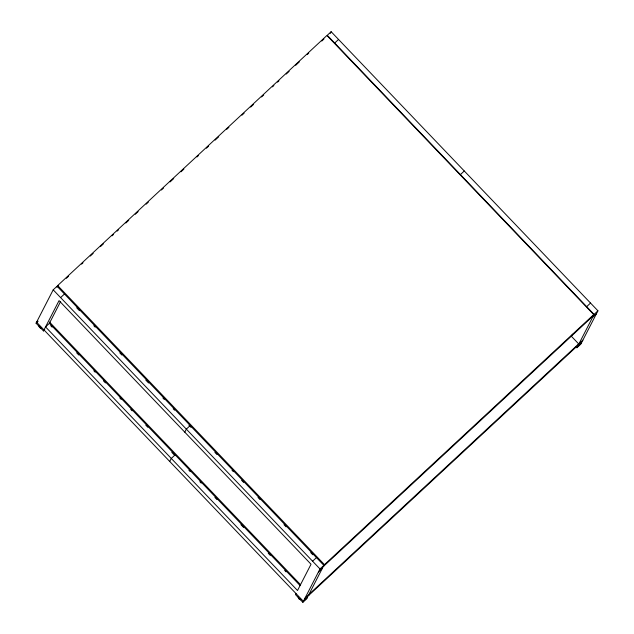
<?xml version="1.0" encoding="UTF-8"?>
<svg xmlns="http://www.w3.org/2000/svg" width="634" height="634" viewBox="0 0 634 634"><rect width="100%" height="100%" fill="white"/><g stroke="black" fill="none" stroke-linecap="round" stroke-linejoin="round"><path stroke-width="0.95" d="M44.752 329.743L43.469 330.94L36.059 323.189L53.193 289.841L57.06 286.251L323.863 565.37L306.721 598.718L302.862 602.3L295.452 594.549L295.967 593.535M593.725 314.591L324.473 564.664L323.697 566.186L592.948 316.112L593.725 314.591L326.922 35.48L57.67 285.554L56.886 287.067L58.344 285.72M43.469 330.94L59.049 300.627L311.032 564.236L297.528 590.508L45.545 326.898L49.404 323.308L60.658 301.419M330.243 33.451L331.138 31.7L597.941 310.811L580.807 344.159L576.94 347.749L575.712 346.449M169.722 461.465L171.283 458.437L175.142 454.847M184.787 432.166L186.341 429.131L190.2 425.549M302.862 602.3L319.996 568.952L323.863 565.37M571.606 335.949L572.51 334.197M578.668 343.897L577.891 345.411L308.631 595.485L309.408 593.971L578.668 343.897L571.147 336.028M576.94 347.749L594.082 314.401L597.941 310.811M331.138 31.7L327.279 35.282L594.082 314.401M66.324 278.31L68.504 276.281M81.564 264.148L83.014 262.801M90.274 256.065L93.174 253.37M100.434 246.626L103.342 243.931M112.044 235.84L113.502 234.493M117.132 231.125L118.582 229.777M125.833 223.033L128.742 220.339M135.272 214.276L138.172 211.574M146.161 204.164L148.332 202.143M161.401 190.01L163.58 187.981M170.11 181.918L173.74 178.55M180.991 171.806L183.9 169.112M196.96 156.978L198.41 155.631M206.399 148.213L208.57 146.192M215.108 140.13L218.73 136.754M226.718 129.344L228.898 127.323M241.958 115.19L244.138 113.161M250.668 107.098L253.568 104.404M261.557 96.986L263.728 94.965M272.438 86.874L273.888 85.527M277.518 82.158L278.976 80.811M286.227 74.067L289.136 71.373M295.666 65.31L299.296 61.934M307.276 54.524L308.726 53.177M321.795 41.044L323.966 39.015M60.61 297.592L64.47 294.01M334.689 43.041L338.548 39.451M37.866 320.978L36.574 322.175L303.385 601.286L307.244 597.704M36.059 323.189L37.985 321.39M460.427 174.58L464.286 170.99M312.586 561.201L316.445 557.619M586.672 306.65L590.531 303.06M318.442 571.987L322.302 568.397M592.521 317.428L596.38 313.846M304.938 598.258L308.798 594.676M579.024 343.699L582.884 340.117M577.463 346.735L581.323 343.152M39.768 327.065L41.012 327.627M41.376 328.412L39.506 327.564L38.761 325.67M299.153 598.425L300.405 598.987M300.77 599.772L298.899 598.932L298.154 597.03M57.67 285.554L324.473 564.664M76.73 307.823L79.464 310.684M93.832 325.717L95.203 327.144M119.826 352.908L121.879 355.056M145.82 380.107L148.562 382.968M162.93 398.001L164.293 399.428M173.185 408.732L174.556 410.166M188.924 425.192L190.977 427.34M214.918 452.391L216.971 454.538M232.02 470.285L233.391 471.712M241.602 480.303L243.654 482.45M258.014 497.476L260.067 499.624M284.016 524.675L286.069 526.822M310.692 552.586L312.744 554.734M53.193 289.841L319.996 568.952M49.452 322.017L300.516 584.667M49.404 323.308L300.025 585.491M50.72 325.678L52.091 327.112M76.722 352.876L78.775 355.024M93.824 370.763L95.187 372.198M103.397 380.788L105.45 382.928M119.818 397.962L121.189 399.396M130.762 409.413L132.134 410.84M145.812 425.16L147.865 427.3M171.814 452.351L174.548 455.212M188.916 470.246L190.279 471.672M199.861 481.697L201.224 483.124M214.91 497.436L216.963 499.584M240.904 524.635L243.638 527.496M268.269 553.26L270.322 555.408M284.69 570.441L286.061 571.868"/></g></svg>
